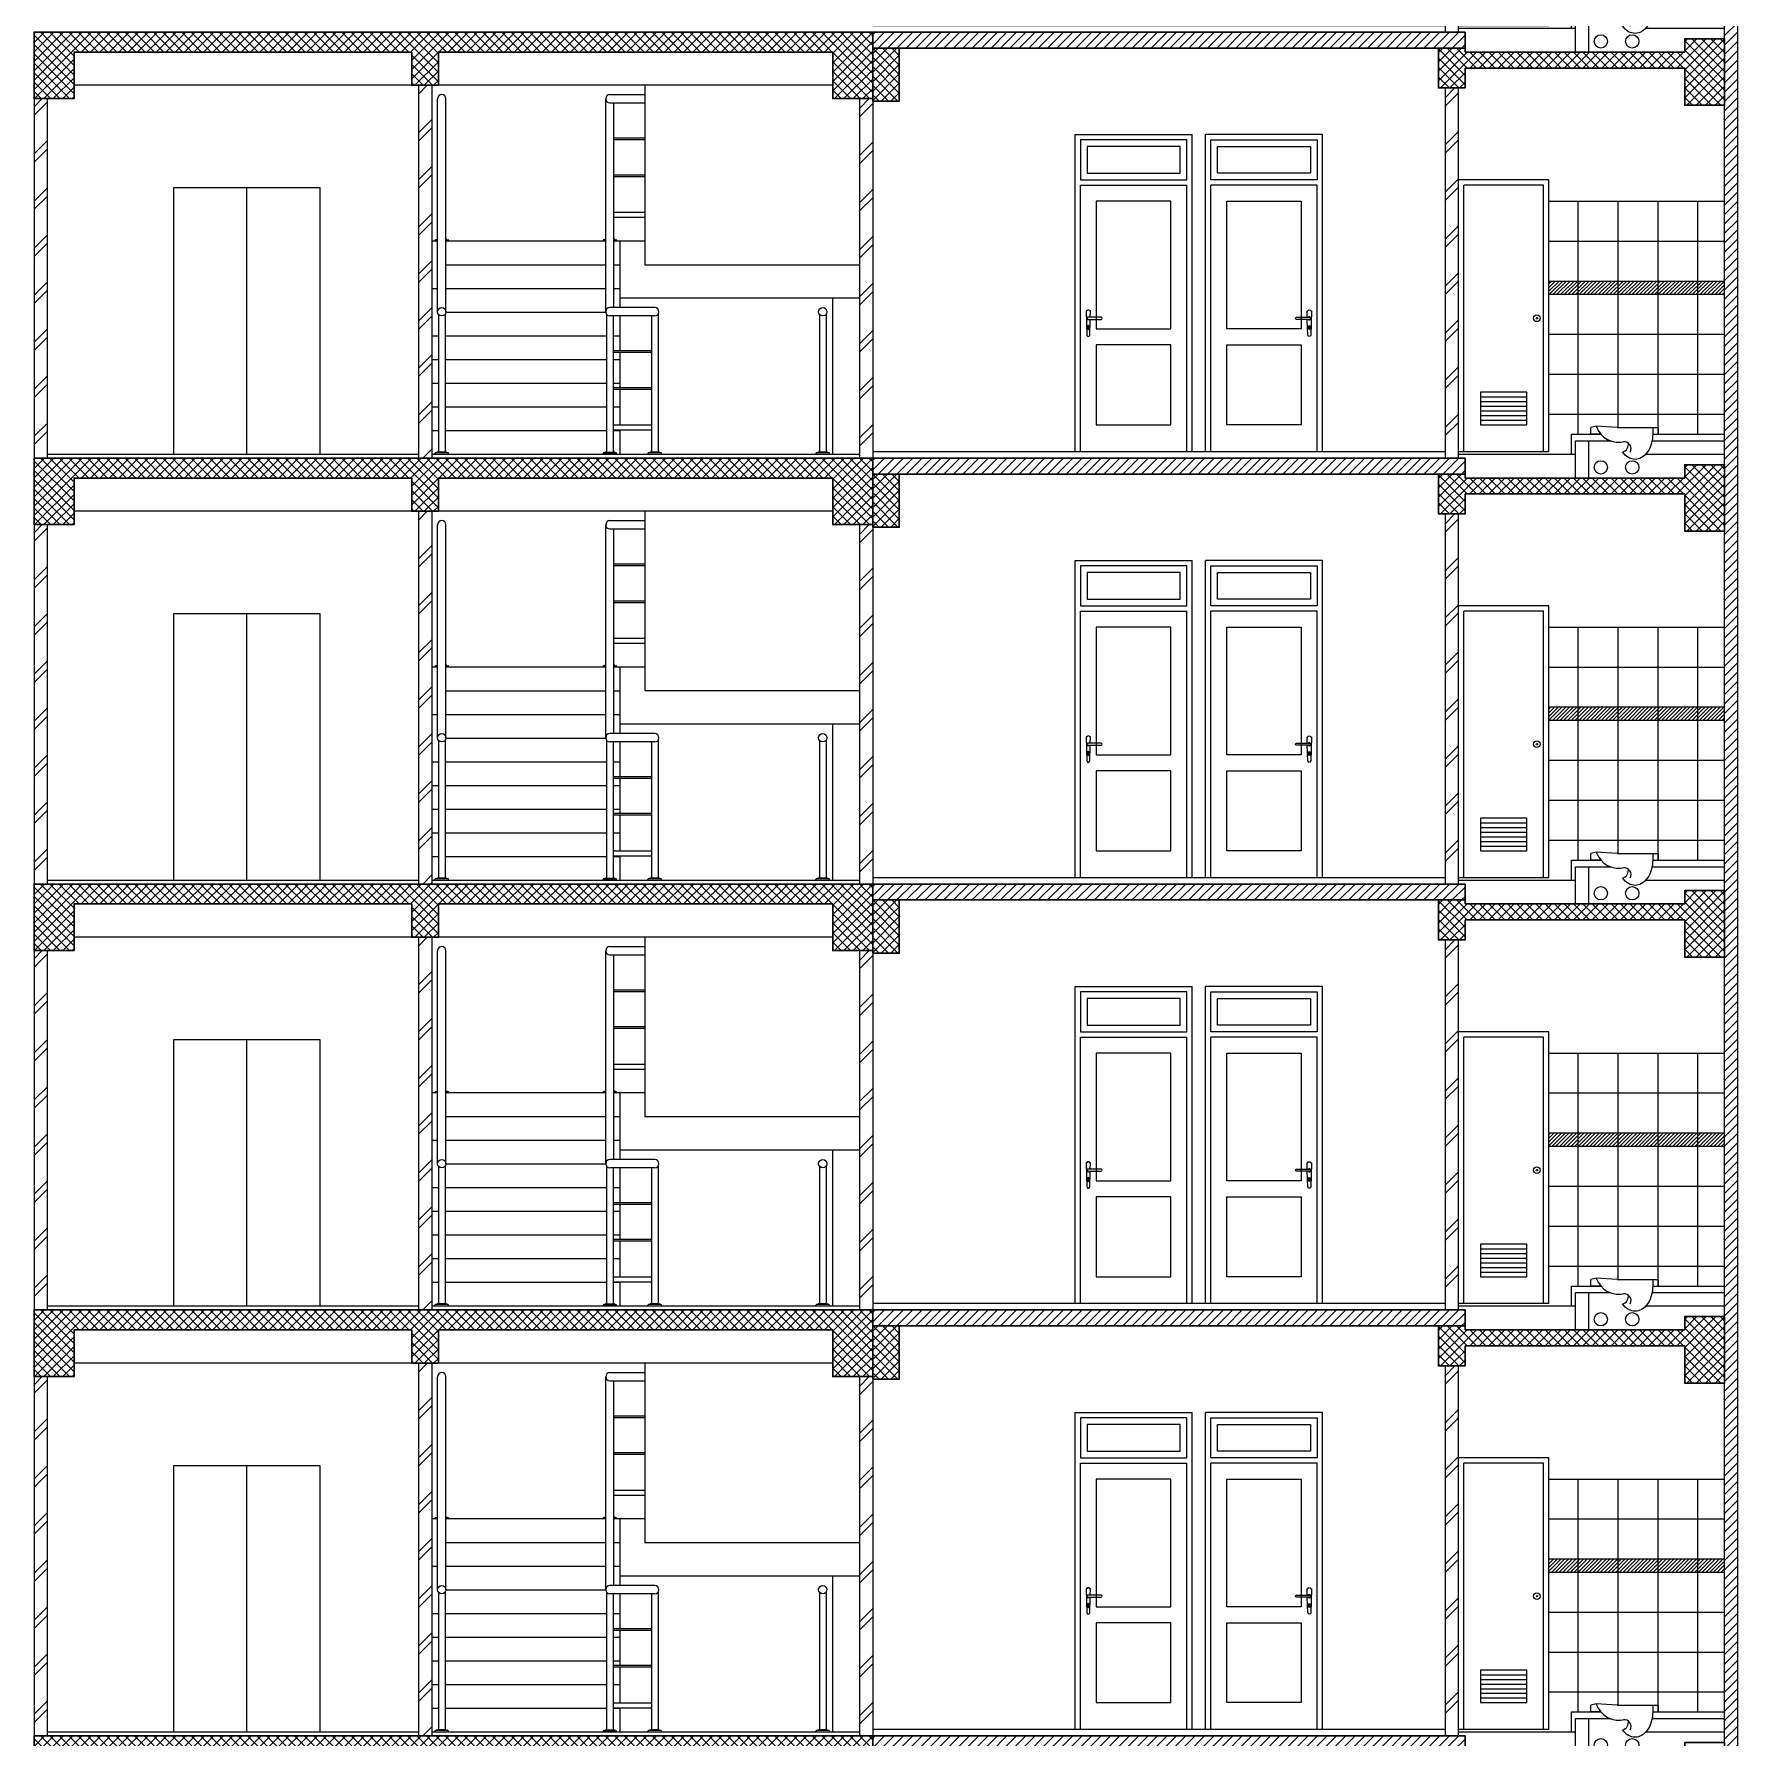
# Model space of a CAD drawing. Header units: millimetres. Extents: x -16 to 103, y -17 to 67.
# Drawn here: x 61.95 to 74.75, y 23.16 to 35.96 of the extents above; entities that cross this region are included whole.
import ezdxf

# ---------------------------------------------------------------- set-up
doc = ezdxf.new("R2010")
doc.units = ezdxf.units.MM
for name, color, linetype, lineweight in [('ars', 11, 'Continuous', 0), ('BLK', 1, 'Continuous', 30), ('lan', 7, 'Continuous', 15), ('SANITAIR', 15, 'Continuous', 9), ('tem', 5, 'Continuous', 20)]:
    doc.layers.add(name, color=color, linetype=linetype, lineweight=lineweight)
doc.layers.add('Kusen', color=30, linetype='Continuous')
pattern_1 = [(45, (0, 19.2), (-0.03535534, 0.03535534), []), (135, (0, 19.2), (-0.03535534, -0.03535534), [])]
pattern_2 = [(45, (0, 22.4), (-0.03535534, 0.03535534), []), (135, (0, 22.4), (-0.03535534, -0.03535534), [])]
pattern_3 = [(45, (0, 25.6), (-0.03535534, 0.03535534), []), (135, (0, 25.6), (-0.03535534, -0.03535534), [])]
pattern_4 = [(45, (0, 28.8), (-0.03535534, 0.03535534), []), (135, (0, 28.8), (-0.03535534, -0.03535534), [])]

# ---------------------------------------------------------------- blocks, each defined once
blk = doc.blocks.new('GAGANG PINTU')
at = {"ltscale": 0.2}
for points in [[(1350.091, 1379.836), (1350.09, 1379.884), (1350.094, 1379.884, -0.666667), (1350.118, 1379.884), (1350.122, 1379.884), (1350.118, 1379.7), (1350.114, 1379.7, -1), (1350.098, 1379.7), (1350.094, 1379.7), (1350.091, 1379.82)], [(1350.01, 1379.82, -1), (1350.01, 1379.836), (1350.106, 1379.836, -1), (1350.106, 1379.82), (1350.01, 1379.82)]]:
    blk.add_lwpolyline(points, format="xyb", dxfattribs=at)
at = {"lineweight": 0, "ltscale": 0.2}
blk.add_lwpolyline([(1350.102, 1379.758, -3.732051), (1350.11, 1379.758), (1350.11, 1379.748, -1), (1350.102, 1379.748), (1350.102, 1379.758)], format="xyb", dxfattribs=at)
blk.add_lwpolyline([(1350.105, 1379.768), (1350.107, 1379.768), (1350.107, 1379.76), (1350.105, 1379.76)], close=True, dxfattribs=at)
blk.add_circle((1350.106, 1379.764), 0.0072, dxfattribs=at)
blk.add_arc((1350.106, 1379.828), 0.012, 221.8103, 138.1897, dxfattribs=at)
blk = doc.blocks.new('Sswc2')
for p, q in [((-0.465, 0.01), (-0.505, 0)), ((-0.505, -0.05), (-0.505, 0)), ((-0.306, 0), (-0.465, 0.01)), ((-0.306, 0), (0, 0)), ((-0.04, 0), (-0.04, -0.05)), ((0, 0), (0, -0.05)), ((-0.433, -0.05), (-0.505, -0.05)), ((-0.04, -0.05), (0, -0.05))]:
    blk.add_line(p, q)
blk.add_lwpolyline([(-0.04, -0.05, -0.070615), (-0.051, -0.125, -0.082272), (-0.079, -0.184, -0.106848), (-0.125, -0.227, -0.134472), (-0.173, -0.24, -0.134472), (-0.221, -0.227, -0.106848), (-0.267, -0.184, -0.006572)], format="xyb")
for centre, radius, start, end in [((-0.294, 0.069), 0.181, 199.1507, 284.8781), ((-0.277, -0.131), 0.0539, 281.0512, 16.0423), ((-0.254, -0.159), 0.0509, 329.5758, 97.5426)]:
    blk.add_arc(centre, radius, start, end)
blk = doc.blocks.new('typikal-2')
at = {"layer": 'ars', "linetype": 'ByBlock'}
h = blk.add_hatch(dxfattribs=at)
h.set_pattern_fill('_USER', color=256, scale=0.02, angle=45, pattern_type=0)
h.set_pattern_definition([(45, (-15.215, -6.97), (-0.014142136, 0.014142136), [])])
h.paths.add_polyline_path([(6.45, 1.23), (6.45, 1.33), (5.13, 1.33), (5.13, 1.23)])
at = {"layer": 'ars'}
for p, q in [((5.13, 1.93), (6.45, 1.93)), ((5.35, 0.18), (5.35, 1.93)), ((5.65, 0.23), (5.65, 1.93)), ((5.95, 0.18), (5.95, 1.93)), ((6.25, 0.18), (6.25, 1.93)), ((5.13, 1.63), (6.45, 1.63)), ((5.13, 1.33), (6.45, 1.33)), ((5.13, 1.23), (6.45, 1.23)), ((5.13, 0.93), (6.45, 0.93)), ((5.13, 0.63), (6.45, 0.63)), ((4.615, 0.46), (4.965, 0.46)), ((4.615, 0.425), (4.965, 0.425)), ((4.615, 0.39), (4.965, 0.39)), ((4.615, 0.355), (4.965, 0.355)), ((4.615, 0.32), (4.965, 0.32)), ((4.615, 0.285), (4.965, 0.285)), ((5.13, 0.33), (6.45, 0.33))]:
    blk.add_line(p, q, dxfattribs=at)
at = {"layer": 'BLK', "ltscale": 2}
blk.add_line((0.05, 3.08), (0.05, 3.2), dxfattribs=at)
at = {"layer": 'BLK', "linetype": 'Continuous', "ltscale": 2}
for p, q in [((4.5, 3.2), (0.05, 3.2)), ((4.5, 3.08), (0.05, 3.08)), ((4.5, 3.2), (4.5, 3.08))]:
    blk.add_line(p, q, dxfattribs=at)
at = {"layer": 'BLK'}
blk.add_lwpolyline([(0.05, 2.68), (0.25, 2.68), (0.25, 3.08), (0.05, 3.08)], close=True, dxfattribs=at)
for points in [[(4.5, 3.05), (4.5, 3.08), (4.3, 3.08), (4.3, 2.78), (4.5, 2.78), (4.5, 2.93)], [(4.5, 2.93), (6.15, 2.93), (6.15, 2.65), (6.45, 2.65), (6.45, 3.15), (6.15, 3.15), (6.15, 3.05), (4.5, 3.05)]]:
    blk.add_lwpolyline(points, dxfattribs=at)
at = {"layer": 'Kusen'}
for p, q in [((1.57, 0.05), (1.57, 2.43)), ((1.57, 2.43), (2.45, 2.43)), ((2.45, 0.05), (2.45, 2.43)), ((3.43, 2.43), (2.55, 2.43)), ((2.55, 0.05), (2.55, 2.43)), ((3.43, 0.05), (3.43, 2.43)), ((1.61, 0.05), (1.61, 2.05)), ((1.61, 2.05), (2.41, 2.05)), ((2.41, 0.05), (2.41, 2.05)), ((2.59, 0.05), (2.59, 2.05)), ((3.39, 2.05), (2.59, 2.05)), ((3.39, 0.05), (3.39, 2.05)), ((5.13, 2.09), (4.45, 2.09)), ((5.09, 2.05), (4.49, 2.05)), ((4.49, 0.05), (4.49, 2.05)), ((5.09, 0.05), (5.09, 2.05)), ((5.13, 0.05), (5.13, 2.09))]:
    blk.add_line(p, q, dxfattribs=at)
for points in [[(2.41, 2.39), (1.61, 2.39), (1.61, 2.09), (2.41, 2.09)], [(2.36, 2.34), (1.66, 2.34), (1.66, 2.14), (2.36, 2.14)], [(2.59, 2.39), (3.39, 2.39), (3.39, 2.09), (2.59, 2.09)], [(2.64, 2.34), (3.34, 2.34), (3.34, 2.14), (2.64, 2.14)], [(1.73, 1.93), (1.73, 0.97), (2.29, 0.97), (2.29, 1.93)], [(3.27, 1.93), (3.27, 0.97), (2.71, 0.97), (2.71, 1.93)], [(1.73, 0.85), (1.73, 0.25), (2.29, 0.25), (2.29, 0.85)], [(3.27, 0.85), (3.27, 0.25), (2.71, 0.25), (2.71, 0.85)], [(4.615, 0.25), (4.965, 0.25), (4.965, 0.495), (4.615, 0.495)]]:
    blk.add_lwpolyline(points, close=True, dxfattribs=at)
for radius in [0.025, 0.005]:
    blk.add_circle((5.04, 1.05), radius, dxfattribs=at)
at = {"layer": 'lan'}
for p, q in [((5.3, 0.03), (5.3, 0.18)), ((5.3, 0.18), (5.52, 0.18)), ((5.43, 0.13), (5.592, 0.13)), ((5.905, 0.13), (6.45, 0.13)), ((5.91, 0.18), (6.45, 0.18)), ((0.05, 0.05), (4.35, 0.05)), ((4.45, 0.05), (5.13, 0.05)), ((4.45, 0.03), (5.33, 0.03)), ((5.858, 0.03), (6.45, 0.03))]:
    blk.add_line(p, q, dxfattribs=at)
for centre in [(5.52, -0.07), (5.756, -0.07)]:
    blk.add_circle(centre, 0.05, dxfattribs=at)
at = {"layer": 'tem'}
for p, q in [((4.35, 2.78), (4.35, 0)), ((4.45, 0), (4.45, 2.78)), ((5.33, -0.15), (5.33, 0.13)), ((5.33, 0.13), (5.43, 0.13)), ((5.43, -0.15), (5.43, 0.13))]:
    blk.add_line(p, q, dxfattribs=at)
at = {"layer": 'ars', "extrusion": (0, 0, -1), "zscale": -1, "rotation": 359.9999927123874}
blk.add_blockref('GAGANG PINTU', (-1351.776, -1378.778), dxfattribs=at)
at = {"layer": 'ars', "extrusion": (0, 0, -1), "xscale": -1, "zscale": -1, "rotation": 7.287612593387394e-06}
blk.add_blockref('GAGANG PINTU', (1346.776, -1378.778), dxfattribs=at)
at = {"layer": 'SANITAIR'}
blk.add_blockref('Sswc2', (5.95, 0.23), dxfattribs=at)

msp = doc.modelspace()

# ---------------------------------------------------------------- hatches: boundary and pattern name
at = {"layer": 'ars'}
h = msp.add_hatch(dxfattribs=at)
h.set_pattern_fill('_USER', color=256, scale=0.05, angle=45, pattern_type=0)
h.set_pattern_definition([(45, (-75, 3.89), (-0.035355339, 0.035355339), [])])
h.paths.add_polyline_path([(74.75, 3.825), (74.65, 3.825), (74.65, 53.305), (74.75, 53.305)])
h = msp.add_hatch(dxfattribs=at)
h.set_pattern_fill('_USER', color=256, scale=0.05, angle=45, double=1, pattern_type=0)
h.set_pattern_definition([(45, (0, 32), (-0.03535534, 0.03535534), []), (135, (0, 32), (-0.03535534, -0.03535534), [])])
h.paths.add_polyline_path([(68.25, 35.975), (68.25, 35.475), (67.95, 35.475), (67.95, 35.825), (64.9878, 35.825), (64.9878, 35.575), (64.7878, 35.575), (64.7878, 35.825), (62.25, 35.825), (62.25, 35.475), (61.95, 35.475), (61.95, 35.975)])
h = msp.add_hatch(dxfattribs=at)
h.set_pattern_fill('_USER', color=256, scale=0.05, angle=45, pattern_type=0)
h.set_pattern_definition([(45, (0, 28.8), (-0.03535534, 0.03535534), [])])
h.paths.add_polyline_path([(72.7, 35.975), (68.25, 35.975), (68.25, 35.855), (72.7, 35.855)])
h = msp.add_hatch(dxfattribs=at)
h.set_pattern_fill('_USER', color=256, scale=0.05, angle=45, double=1, pattern_type=0)
h.set_pattern_definition(pattern_4)
h.paths.add_polyline_path([(68.45, 35.855), (68.25, 35.855), (68.25, 35.475), (68.25, 35.455), (68.45, 35.455)])
h = msp.add_hatch(dxfattribs=at)
h.set_pattern_fill('_USER', color=256, scale=0.05, angle=45, double=1, pattern_type=0)
h.set_pattern_definition(pattern_4)
h.paths.add_polyline_path([(74.65, 35.925), (74.35, 35.925), (74.35, 35.825), (72.7, 35.825), (72.7, 35.855), (72.5, 35.855), (72.5, 35.555), (72.7, 35.555), (72.7, 35.705), (74.35, 35.705), (74.35, 35.425), (74.65, 35.425)])
h = msp.add_hatch(dxfattribs=at)
h.set_pattern_fill('TEMBOK', color=256, scale=0.25)
h.set_pattern_definition([(45, (12.4, 31.825), (-0.1767767, 0.1767767), []), (45, (12.4625, 31.825), (-0.1767767, 0.1767767), [])])
h.paths.add_polyline_path([(61.95, 35.475), (62.05, 35.475), (62.05, 32.775), (61.95, 32.775)])
h = msp.add_hatch(dxfattribs=at)
h.set_pattern_fill('TEMBOK', color=256, scale=0.25)
h.set_pattern_definition([(45, (9.51217, 32.925), (-0.1767767, 0.1767767), []), (45, (9.57467, 32.925), (-0.1767767, 0.1767767), [])])
h.paths.add_polyline_path([(64.8378, 35.575), (64.9378, 35.575), (64.9378, 32.775), (64.8378, 32.775)])
h = msp.add_hatch(dxfattribs=at)
h.set_pattern_fill('TEMBOK', color=256, scale=0.25)
h.set_pattern_definition([(45, (12.8, 32.73), (-0.1767767, 0.1767767), []), (45, (12.8625, 32.73), (-0.1767767, 0.1767767), [])])
h.paths.add_polyline_path([(68.25, 32.775), (68.15, 32.775), (68.15, 35.475), (68.25, 35.475)])
h = msp.add_hatch(dxfattribs=at)
h.set_pattern_fill('TEMBOK', color=256, scale=0.25)
h.set_pattern_definition([(45, (17.2, 32.81), (-0.1767767, 0.1767767), []), (45, (17.2625, 32.81), (-0.1767767, 0.1767767), [])])
h.paths.add_polyline_path([(72.65, 32.775), (72.55, 32.775), (72.55, 35.555), (72.65, 35.555)])
h = msp.add_hatch(dxfattribs=at)
h.set_pattern_fill('_USER', color=256, scale=0.05, angle=45, double=1, pattern_type=0)
h.set_pattern_definition(pattern_4)
h.paths.add_polyline_path([(68.25, 32.775), (68.25, 32.275), (67.95, 32.275), (67.95, 32.625), (64.9878, 32.625), (64.9878, 32.375), (64.7878, 32.375), (64.7878, 32.625), (62.25, 32.625), (62.25, 32.275), (61.95, 32.275), (61.95, 32.775)])
h = msp.add_hatch(dxfattribs=at)
h.set_pattern_fill('_USER', color=256, scale=0.05, angle=45, pattern_type=0)
h.set_pattern_definition([(45, (0, 25.6), (-0.03535534, 0.03535534), [])])
h.paths.add_polyline_path([(72.7, 32.775), (68.25, 32.775), (68.25, 32.655), (72.7, 32.655)])
h = msp.add_hatch(dxfattribs=at)
h.set_pattern_fill('_USER', color=256, scale=0.05, angle=45, double=1, pattern_type=0)
h.set_pattern_definition(pattern_3)
h.paths.add_polyline_path([(68.45, 32.655), (68.25, 32.655), (68.25, 32.275), (68.25, 32.255), (68.45, 32.255)])
h = msp.add_hatch(dxfattribs=at)
h.set_pattern_fill('_USER', color=256, scale=0.05, angle=45, double=1, pattern_type=0)
h.set_pattern_definition(pattern_3)
h.paths.add_polyline_path([(74.65, 32.725), (74.35, 32.725), (74.35, 32.625), (72.7, 32.625), (72.7, 32.655), (72.5, 32.655), (72.5, 32.355), (72.7, 32.355), (72.7, 32.505), (74.35, 32.505), (74.35, 32.225), (74.65, 32.225)])
h = msp.add_hatch(dxfattribs=at)
h.set_pattern_fill('TEMBOK', color=256, scale=0.25)
h.set_pattern_definition([(45, (12.4, 28.625), (-0.1767767, 0.1767767), []), (45, (12.4625, 28.625), (-0.1767767, 0.1767767), [])])
h.paths.add_polyline_path([(61.95, 32.275), (62.05, 32.275), (62.05, 29.575), (61.95, 29.575)])
h = msp.add_hatch(dxfattribs=at)
h.set_pattern_fill('TEMBOK', color=256, scale=0.25)
h.set_pattern_definition([(45, (9.51217, 29.725), (-0.1767767, 0.1767767), []), (45, (9.57467, 29.725), (-0.1767767, 0.1767767), [])])
h.paths.add_polyline_path([(64.8378, 32.375), (64.9378, 32.375), (64.9378, 29.575), (64.8378, 29.575)])
h = msp.add_hatch(dxfattribs=at)
h.set_pattern_fill('TEMBOK', color=256, scale=0.25)
h.set_pattern_definition([(45, (12.8, 29.53), (-0.1767767, 0.1767767), []), (45, (12.8625, 29.53), (-0.1767767, 0.1767767), [])])
h.paths.add_polyline_path([(68.25, 29.575), (68.15, 29.575), (68.15, 32.275), (68.25, 32.275)])
h = msp.add_hatch(dxfattribs=at)
h.set_pattern_fill('TEMBOK', color=256, scale=0.25)
h.set_pattern_definition([(45, (17.2, 29.61), (-0.1767767, 0.1767767), []), (45, (17.2625, 29.61), (-0.1767767, 0.1767767), [])])
h.paths.add_polyline_path([(72.65, 29.575), (72.55, 29.575), (72.55, 32.355), (72.65, 32.355)])
h = msp.add_hatch(dxfattribs=at)
h.set_pattern_fill('_USER', color=256, scale=0.05, angle=45, double=1, pattern_type=0)
h.set_pattern_definition(pattern_3)
h.paths.add_polyline_path([(68.25, 29.575), (68.25, 29.075), (67.95, 29.075), (67.95, 29.425), (64.9878, 29.425), (64.9878, 29.175), (64.7878, 29.175), (64.7878, 29.425), (62.25, 29.425), (62.25, 29.075), (61.95, 29.075), (61.95, 29.575)])
h = msp.add_hatch(dxfattribs=at)
h.set_pattern_fill('_USER', color=256, scale=0.05, angle=45, pattern_type=0)
h.set_pattern_definition([(45, (0, 22.4), (-0.03535534, 0.03535534), [])])
h.paths.add_polyline_path([(72.7, 29.575), (68.25, 29.575), (68.25, 29.455), (72.7, 29.455)])
h = msp.add_hatch(dxfattribs=at)
h.set_pattern_fill('_USER', color=256, scale=0.05, angle=45, double=1, pattern_type=0)
h.set_pattern_definition(pattern_2)
h.paths.add_polyline_path([(68.45, 29.455), (68.25, 29.455), (68.25, 29.075), (68.25, 29.055), (68.45, 29.055)])
h = msp.add_hatch(dxfattribs=at)
h.set_pattern_fill('_USER', color=256, scale=0.05, angle=45, double=1, pattern_type=0)
h.set_pattern_definition(pattern_2)
h.paths.add_polyline_path([(74.65, 29.525), (74.35, 29.525), (74.35, 29.425), (72.7, 29.425), (72.7, 29.455), (72.5, 29.455), (72.5, 29.155), (72.7, 29.155), (72.7, 29.305), (74.35, 29.305), (74.35, 29.025), (74.65, 29.025)])
h = msp.add_hatch(dxfattribs=at)
h.set_pattern_fill('TEMBOK', color=256, scale=0.25)
h.set_pattern_definition([(45, (12.4, 25.425), (-0.1767767, 0.1767767), []), (45, (12.4625, 25.425), (-0.1767767, 0.1767767), [])])
h.paths.add_polyline_path([(61.95, 29.075), (62.05, 29.075), (62.05, 26.375), (61.95, 26.375)])
h = msp.add_hatch(dxfattribs=at)
h.set_pattern_fill('TEMBOK', color=256, scale=0.25)
h.set_pattern_definition([(45, (9.51217, 26.525), (-0.1767767, 0.1767767), []), (45, (9.57467, 26.525), (-0.1767767, 0.1767767), [])])
h.paths.add_polyline_path([(64.8378, 29.175), (64.9378, 29.175), (64.9378, 26.375), (64.8378, 26.375)])
h = msp.add_hatch(dxfattribs=at)
h.set_pattern_fill('TEMBOK', color=256, scale=0.25)
h.set_pattern_definition([(45, (12.8, 26.33), (-0.1767767, 0.1767767), []), (45, (12.8625, 26.33), (-0.1767767, 0.1767767), [])])
h.paths.add_polyline_path([(68.25, 26.375), (68.15, 26.375), (68.15, 29.075), (68.25, 29.075)])
h = msp.add_hatch(dxfattribs=at)
h.set_pattern_fill('TEMBOK', color=256, scale=0.25)
h.set_pattern_definition([(45, (17.2, 26.41), (-0.1767767, 0.1767767), []), (45, (17.2625, 26.41), (-0.1767767, 0.1767767), [])])
h.paths.add_polyline_path([(72.65, 26.375), (72.55, 26.375), (72.55, 29.155), (72.65, 29.155)])
h = msp.add_hatch(dxfattribs=at)
h.set_pattern_fill('_USER', color=256, scale=0.05, angle=45, double=1, pattern_type=0)
h.set_pattern_definition(pattern_2)
h.paths.add_polyline_path([(68.25, 26.375), (68.25, 25.875), (67.95, 25.875), (67.95, 26.225), (64.9878, 26.225), (64.9878, 25.975), (64.7878, 25.975), (64.7878, 26.225), (62.25, 26.225), (62.25, 25.875), (61.95, 25.875), (61.95, 26.375)])
h = msp.add_hatch(dxfattribs=at)
h.set_pattern_fill('_USER', color=256, scale=0.05, angle=45, pattern_type=0)
h.set_pattern_definition([(45, (0, 19.2), (-0.03535534, 0.03535534), [])])
h.paths.add_polyline_path([(72.7, 26.375), (68.25, 26.375), (68.25, 26.255), (72.7, 26.255)])
h = msp.add_hatch(dxfattribs=at)
h.set_pattern_fill('_USER', color=256, scale=0.05, angle=45, double=1, pattern_type=0)
h.set_pattern_definition(pattern_1)
h.paths.add_polyline_path([(68.45, 26.255), (68.25, 26.255), (68.25, 25.875), (68.25, 25.855), (68.45, 25.855)])
h = msp.add_hatch(dxfattribs=at)
h.set_pattern_fill('_USER', color=256, scale=0.05, angle=45, double=1, pattern_type=0)
h.set_pattern_definition(pattern_1)
h.paths.add_polyline_path([(74.65, 26.325), (74.35, 26.325), (74.35, 26.225), (72.7, 26.225), (72.7, 26.255), (72.5, 26.255), (72.5, 25.955), (72.7, 25.955), (72.7, 26.105), (74.35, 26.105), (74.35, 25.825), (74.65, 25.825)])
h = msp.add_hatch(dxfattribs=at)
h.set_pattern_fill('TEMBOK', color=256, scale=0.25)
h.set_pattern_definition([(45, (12.4, 22.225), (-0.1767767, 0.1767767), []), (45, (12.4625, 22.225), (-0.1767767, 0.1767767), [])])
h.paths.add_polyline_path([(61.95, 25.875), (62.05, 25.875), (62.05, 23.175), (61.95, 23.175)])
h = msp.add_hatch(dxfattribs=at)
h.set_pattern_fill('TEMBOK', color=256, scale=0.25)
h.set_pattern_definition([(45, (9.51217, 23.325), (-0.1767767, 0.1767767), []), (45, (9.57467, 23.325), (-0.1767767, 0.1767767), [])])
h.paths.add_polyline_path([(64.8378, 25.975), (64.9378, 25.975), (64.9378, 23.175), (64.8378, 23.175)])
h = msp.add_hatch(dxfattribs=at)
h.set_pattern_fill('TEMBOK', color=256, scale=0.25)
h.set_pattern_definition([(45, (12.8, 23.13), (-0.1767767, 0.1767767), []), (45, (12.8625, 23.13), (-0.1767767, 0.1767767), [])])
h.paths.add_polyline_path([(68.25, 23.175), (68.15, 23.175), (68.15, 25.875), (68.25, 25.875)])
h = msp.add_hatch(dxfattribs=at)
h.set_pattern_fill('TEMBOK', color=256, scale=0.25)
h.set_pattern_definition([(45, (17.2, 23.21), (-0.1767767, 0.1767767), []), (45, (17.2625, 23.21), (-0.1767767, 0.1767767), [])])
h.paths.add_polyline_path([(72.65, 23.175), (72.55, 23.175), (72.55, 25.955), (72.65, 25.955)])
h = msp.add_hatch(dxfattribs=at)
h.set_pattern_fill('_USER', color=256, scale=0.05, angle=45, double=1, pattern_type=0)
h.set_pattern_definition(pattern_1)
h.paths.add_polyline_path([(68.25, 23.175), (68.25, 22.675), (67.95, 22.675), (67.95, 23.025), (64.9878, 23.025), (64.9878, 22.775), (64.7878, 22.775), (64.7878, 23.025), (62.25, 23.025), (62.25, 22.675), (61.95, 22.675), (61.95, 23.175)])
h = msp.add_hatch(dxfattribs=at)
h.set_pattern_fill('_USER', color=256, scale=0.05, angle=45, pattern_type=0)
h.set_pattern_definition([(45, (0, 16), (-0.03535534, 0.03535534), [])])
h.paths.add_polyline_path([(72.7, 23.175), (68.25, 23.175), (68.25, 23.055), (72.7, 23.055)])

# ---------------------------------------------------------------- linework, layer by layer
for p, q in [((64.9816, 33.8738), (64.9816, 35.4737)), ((65.0441, 33.8738), (65.0441, 35.4737)), ((66.2441, 33.8738), (66.2441, 35.4737)), ((66.2753, 35.505), (66.5375, 35.505)), ((66.2753, 35.4425), (66.5375, 35.4425)), ((66.3066, 33.905), (66.3066, 35.4425)), ((66.3066, 35.1803), (66.5375, 35.1803)), ((66.3066, 35.1678), (66.5375, 35.1678)), ((66.3066, 34.9035), (66.5375, 34.9035)), ((66.3066, 34.891), (66.5375, 34.891)), ((66.3066, 34.6209), (66.5375, 34.6209)), ((66.3066, 34.5834), (66.5375, 34.5834)), ((64.9616, 34.405), (64.9616, 34.41)), ((64.9666, 34.415), (64.9816, 34.415)), ((64.9797, 34.42), (64.9816, 34.42)), ((65.0441, 34.42), (65.046, 34.42)), ((65.0441, 34.415), (65.0591, 34.415)), ((65.0641, 34.405), (65.0641, 34.41)), ((66.2241, 34.405), (66.2241, 34.41)), ((66.2291, 34.415), (66.2441, 34.415)), ((66.2422, 34.42), (66.2441, 34.42)), ((66.3066, 34.42), (66.3085, 34.42)), ((66.3066, 34.415), (66.3216, 34.415)), ((66.3266, 34.405), (66.3266, 34.41)), ((64.9878, 33.855), (64.9878, 32.82)), ((65.0378, 33.855), (65.0378, 32.82)), ((66.2503, 33.855), (66.2503, 32.82)), ((66.6128, 33.905), (66.2753, 33.905)), ((66.6128, 33.8425), (66.2753, 33.8425)), ((66.3003, 33.8425), (66.3003, 32.82)), ((66.5878, 33.8425), (66.5878, 32.82)), ((66.6378, 33.855), (66.6378, 32.82)), ((67.85, 33.855), (67.85, 32.82)), ((67.9, 33.855), (67.9, 32.82)), ((66.5878, 33.5803), (66.3003, 33.5803)), ((66.5878, 33.5678), (66.3003, 33.5678)), ((66.5878, 33.3035), (66.3003, 33.3035)), ((66.5878, 33.291), (66.3003, 33.291)), ((66.5878, 33.0209), (66.3003, 33.0209)), ((66.5878, 32.9834), (66.3003, 32.9834)), ((64.9616, 32.805), (64.9616, 32.81)), ((65.0591, 32.815), (64.9666, 32.815)), ((65.046, 32.82), (64.9797, 32.82)), ((65.0641, 32.805), (65.0641, 32.81)), ((66.2241, 32.805), (66.2241, 32.81)), ((66.2291, 32.815), (66.3216, 32.815)), ((66.2422, 32.82), (66.3085, 32.82)), ((66.3266, 32.805), (66.3266, 32.81)), ((66.5616, 32.805), (66.5616, 32.81)), ((66.6591, 32.815), (66.5666, 32.815)), ((66.646, 32.82), (66.5797, 32.82)), ((66.6641, 32.805), (66.6641, 32.81)), ((67.8237, 32.805), (67.8237, 32.81)), ((67.9212, 32.815), (67.8287, 32.815)), ((67.9081, 32.82), (67.8419, 32.82)), ((67.9262, 32.805), (67.9262, 32.81)), ((64.9816, 30.6737), (64.9816, 32.2737)), ((65.0441, 30.6737), (65.0441, 32.2737)), ((66.2441, 30.6737), (66.2441, 32.2737)), ((66.2753, 32.305), (66.5375, 32.305)), ((66.2753, 32.2425), (66.5375, 32.2425)), ((66.3066, 30.705), (66.3066, 32.2425)), ((66.3066, 31.9803), (66.5375, 31.9803)), ((66.3066, 31.9678), (66.5375, 31.9678)), ((66.3066, 31.7035), (66.5375, 31.7035)), ((66.3066, 31.691), (66.5375, 31.691)), ((66.3066, 31.4209), (66.5375, 31.4209)), ((66.3066, 31.3834), (66.5375, 31.3834)), ((64.9616, 31.205), (64.9616, 31.21)), ((64.9666, 31.215), (64.9816, 31.215)), ((64.9797, 31.22), (64.9816, 31.22)), ((65.0441, 31.22), (65.046, 31.22)), ((65.0441, 31.215), (65.0591, 31.215)), ((65.0641, 31.205), (65.0641, 31.21)), ((66.2241, 31.205), (66.2241, 31.21)), ((66.2291, 31.215), (66.2441, 31.215)), ((66.2422, 31.22), (66.2441, 31.22)), ((66.3066, 31.22), (66.3085, 31.22)), ((66.3066, 31.215), (66.3216, 31.215)), ((66.3266, 31.205), (66.3266, 31.21)), ((64.9878, 30.655), (64.9878, 29.62)), ((65.0378, 30.655), (65.0378, 29.62)), ((66.2503, 30.655), (66.2503, 29.62)), ((66.6128, 30.705), (66.2753, 30.705)), ((66.6128, 30.6425), (66.2753, 30.6425)), ((66.3003, 30.6425), (66.3003, 29.62)), ((66.5878, 30.6425), (66.5878, 29.62)), ((66.6378, 30.655), (66.6378, 29.62)), ((67.85, 30.655), (67.85, 29.62)), ((67.9, 30.655), (67.9, 29.62)), ((66.5878, 30.3803), (66.3003, 30.3803)), ((66.5878, 30.3678), (66.3003, 30.3678)), ((66.5878, 30.1035), (66.3003, 30.1035)), ((66.5878, 30.091), (66.3003, 30.091)), ((66.5878, 29.8209), (66.3003, 29.8209)), ((66.5878, 29.7834), (66.3003, 29.7834)), ((64.9616, 29.605), (64.9616, 29.61)), ((65.0591, 29.615), (64.9666, 29.615)), ((65.046, 29.62), (64.9797, 29.62)), ((65.0641, 29.605), (65.0641, 29.61)), ((66.2241, 29.605), (66.2241, 29.61)), ((66.2291, 29.615), (66.3216, 29.615)), ((66.2422, 29.62), (66.3085, 29.62)), ((66.3266, 29.605), (66.3266, 29.61)), ((66.5616, 29.605), (66.5616, 29.61)), ((66.6591, 29.615), (66.5666, 29.615)), ((66.646, 29.62), (66.5797, 29.62)), ((66.6641, 29.605), (66.6641, 29.61)), ((67.8237, 29.605), (67.8237, 29.61)), ((67.9212, 29.615), (67.8287, 29.615)), ((67.9081, 29.62), (67.8419, 29.62)), ((67.9262, 29.605), (67.9262, 29.61)), ((64.9816, 27.4737), (64.9816, 29.0737)), ((65.0441, 27.4737), (65.0441, 29.0737)), ((66.2441, 27.4737), (66.2441, 29.0737)), ((66.2753, 29.105), (66.5375, 29.105)), ((66.2753, 29.0425), (66.5375, 29.0425)), ((66.3066, 27.505), (66.3066, 29.0425)), ((66.3066, 28.7803), (66.5375, 28.7803)), ((66.3066, 28.7678), (66.5375, 28.7678)), ((66.3066, 28.5035), (66.5375, 28.5035)), ((66.3066, 28.491), (66.5375, 28.491)), ((66.3066, 28.2209), (66.5375, 28.2209)), ((66.3066, 28.1834), (66.5375, 28.1834)), ((64.9616, 28.005), (64.9616, 28.01)), ((64.9666, 28.015), (64.9816, 28.015)), ((64.9797, 28.02), (64.9816, 28.02)), ((65.0441, 28.02), (65.046, 28.02)), ((65.0441, 28.015), (65.0591, 28.015)), ((65.0641, 28.005), (65.0641, 28.01)), ((66.2241, 28.005), (66.2241, 28.01)), ((66.2291, 28.015), (66.2441, 28.015)), ((66.2422, 28.02), (66.2441, 28.02)), ((66.3066, 28.02), (66.3085, 28.02)), ((66.3066, 28.015), (66.3216, 28.015)), ((66.3266, 28.005), (66.3266, 28.01)), ((64.9878, 27.455), (64.9878, 26.42)), ((65.0378, 27.455), (65.0378, 26.42)), ((66.2503, 27.455), (66.2503, 26.42)), ((66.6128, 27.505), (66.2753, 27.505)), ((66.6128, 27.4425), (66.2753, 27.4425)), ((66.3003, 27.4425), (66.3003, 26.42)), ((66.5878, 27.4425), (66.5878, 26.42)), ((66.6378, 27.455), (66.6378, 26.42)), ((67.85, 27.455), (67.85, 26.42)), ((67.9, 27.455), (67.9, 26.42)), ((66.5878, 27.1803), (66.3003, 27.1803)), ((66.5878, 27.1678), (66.3003, 27.1678)), ((66.5878, 26.9035), (66.3003, 26.9035)), ((66.5878, 26.891), (66.3003, 26.891)), ((66.5878, 26.6209), (66.3003, 26.6209)), ((66.5878, 26.5834), (66.3003, 26.5834)), ((64.9616, 26.405), (64.9616, 26.41)), ((65.0591, 26.415), (64.9666, 26.415)), ((65.046, 26.42), (64.9797, 26.42)), ((65.0641, 26.405), (65.0641, 26.41)), ((66.2241, 26.405), (66.2241, 26.41)), ((66.2291, 26.415), (66.3216, 26.415)), ((66.2422, 26.42), (66.3085, 26.42)), ((66.3266, 26.405), (66.3266, 26.41)), ((66.5616, 26.405), (66.5616, 26.41)), ((66.6591, 26.415), (66.5666, 26.415)), ((66.646, 26.42), (66.5797, 26.42)), ((66.6641, 26.405), (66.6641, 26.41)), ((67.8237, 26.405), (67.8237, 26.41)), ((67.9212, 26.415), (67.8287, 26.415)), ((67.9081, 26.42), (67.8419, 26.42)), ((67.9262, 26.405), (67.9262, 26.41)), ((64.9816, 24.2737), (64.9816, 25.8737)), ((65.0441, 24.2737), (65.0441, 25.8737)), ((66.2441, 24.2737), (66.2441, 25.8737)), ((66.2753, 25.905), (66.5375, 25.905)), ((66.2753, 25.8425), (66.5375, 25.8425)), ((66.3066, 24.305), (66.3066, 25.8425)), ((66.3066, 25.5803), (66.5375, 25.5803)), ((66.3066, 25.5678), (66.5375, 25.5678)), ((66.3066, 25.3035), (66.5375, 25.3035)), ((66.3066, 25.291), (66.5375, 25.291)), ((66.3066, 25.0209), (66.5375, 25.0209)), ((66.3066, 24.9834), (66.5375, 24.9834)), ((64.9616, 24.805), (64.9616, 24.81)), ((64.9666, 24.815), (64.9816, 24.815)), ((64.9797, 24.82), (64.9816, 24.82)), ((65.0441, 24.82), (65.046, 24.82)), ((65.0441, 24.815), (65.0591, 24.815)), ((65.0641, 24.805), (65.0641, 24.81)), ((66.2241, 24.805), (66.2241, 24.81)), ((66.2291, 24.815), (66.2441, 24.815)), ((66.2422, 24.82), (66.2441, 24.82)), ((66.3066, 24.82), (66.3085, 24.82)), ((66.3066, 24.815), (66.3216, 24.815)), ((66.3266, 24.805), (66.3266, 24.81)), ((64.9878, 24.255), (64.9878, 23.22)), ((65.0378, 24.255), (65.0378, 23.22)), ((66.2503, 24.255), (66.2503, 23.22)), ((66.6128, 24.305), (66.2753, 24.305)), ((66.6128, 24.2425), (66.2753, 24.2425)), ((66.3003, 24.2425), (66.3003, 23.22)), ((66.5878, 24.2425), (66.5878, 23.22)), ((66.6378, 24.255), (66.6378, 23.22)), ((67.85, 24.255), (67.85, 23.22)), ((67.9, 24.255), (67.9, 23.22)), ((66.5878, 23.9803), (66.3003, 23.9803)), ((66.5878, 23.9678), (66.3003, 23.9678)), ((66.5878, 23.7035), (66.3003, 23.7035)), ((66.5878, 23.691), (66.3003, 23.691)), ((66.5878, 23.4209), (66.3003, 23.4209)), ((66.5878, 23.3834), (66.3003, 23.3834)), ((64.9616, 23.205), (64.9616, 23.21)), ((65.0591, 23.215), (64.9666, 23.215)), ((65.046, 23.22), (64.9797, 23.22)), ((65.0641, 23.205), (65.0641, 23.21)), ((66.2241, 23.205), (66.2241, 23.21)), ((66.2291, 23.215), (66.3216, 23.215)), ((66.2422, 23.22), (66.3085, 23.22)), ((66.3266, 23.205), (66.3266, 23.21)), ((66.5616, 23.205), (66.5616, 23.21)), ((66.6591, 23.215), (66.5666, 23.215)), ((66.646, 23.22), (66.5797, 23.22)), ((66.6641, 23.205), (66.6641, 23.21)), ((67.8237, 23.205), (67.8237, 23.21)), ((67.9212, 23.215), (67.8287, 23.215)), ((67.9081, 23.22), (67.8419, 23.22)), ((67.9262, 23.205), (67.9262, 23.21))]:
    msp.add_line(p, q, dxfattribs=at)
for centre in [(65.0128, 33.8738), (67.875, 33.8738), (65.0128, 30.6737), (67.875, 30.6737), (65.0128, 27.4737), (67.875, 27.4737), (65.0128, 24.2737), (67.875, 24.2737)]:
    msp.add_circle(centre, 0.0313, dxfattribs=at)
for centre, radius, start, end in [((65.0128, 35.4737), 0.0313, 0, 180), ((66.2753, 35.4737), 0.0312, 90, 270), ((64.9666, 34.41), 0.005, 90, 180), ((64.9797, 34.415), 0.005, 90, 180), ((65.046, 34.415), 0.005, 0, 90), ((65.0591, 34.41), 0.005, 0, 90), ((66.2291, 34.41), 0.005, 90, 180), ((66.2422, 34.415), 0.005, 90, 180), ((66.3085, 34.415), 0.005, 0, 90), ((66.3216, 34.41), 0.005, 0, 90), ((66.2753, 33.8738), 0.0312, 90, 270), ((66.6128, 33.8738), 0.0312, 270, 90), ((64.9666, 32.81), 0.005, 90, 180), ((64.9797, 32.815), 0.005, 90, 180), ((65.046, 32.815), 0.005, 0, 90), ((65.0591, 32.81), 0.005, 0, 90), ((66.2291, 32.81), 0.005, 90, 180), ((66.2422, 32.815), 0.005, 90, 180), ((66.3085, 32.815), 0.005, 0, 90), ((66.3216, 32.81), 0.005, 0, 90), ((66.5666, 32.81), 0.005, 90, 180), ((66.5797, 32.815), 0.005, 90, 180), ((66.646, 32.815), 0.005, 0, 90), ((66.6591, 32.81), 0.005, 0, 90), ((67.8287, 32.81), 0.005, 90, 180), ((67.8419, 32.815), 0.005, 90, 180), ((67.9081, 32.815), 0.005, 0, 90), ((67.9212, 32.81), 0.005, 0, 90), ((65.0128, 32.2737), 0.0313, 0, 180), ((66.2753, 32.2737), 0.0312, 90, 270), ((64.9666, 31.21), 0.005, 90, 180), ((64.9797, 31.215), 0.005, 90, 180), ((65.046, 31.215), 0.005, 0, 90), ((65.0591, 31.21), 0.005, 0, 90), ((66.2291, 31.21), 0.005, 90, 180), ((66.2422, 31.215), 0.005, 90, 180), ((66.3085, 31.215), 0.005, 0, 90), ((66.3216, 31.21), 0.005, 0, 90), ((66.2753, 30.6737), 0.0312, 90, 270), ((66.6128, 30.6737), 0.0312, 270, 90), ((64.9666, 29.61), 0.005, 90, 180), ((64.9797, 29.615), 0.005, 90, 180), ((65.046, 29.615), 0.005, 0, 90), ((65.0591, 29.61), 0.005, 0, 90), ((66.2291, 29.61), 0.005, 90, 180), ((66.2422, 29.615), 0.005, 90, 180), ((66.3085, 29.615), 0.005, 0, 90), ((66.3216, 29.61), 0.005, 0, 90), ((66.5666, 29.61), 0.005, 90, 180), ((66.5797, 29.615), 0.005, 90, 180), ((66.646, 29.615), 0.005, 0, 90), ((66.6591, 29.61), 0.005, 0, 90), ((67.8287, 29.61), 0.005, 90, 180), ((67.8419, 29.615), 0.005, 90, 180), ((67.9081, 29.615), 0.005, 0, 90), ((67.9212, 29.61), 0.005, 0, 90), ((65.0128, 29.0737), 0.0313, 0, 180), ((66.2753, 29.0737), 0.0312, 90, 270), ((64.9666, 28.01), 0.005, 90, 180), ((64.9797, 28.015), 0.005, 90, 180), ((65.046, 28.015), 0.005, 0, 90), ((65.0591, 28.01), 0.005, 0, 90), ((66.2291, 28.01), 0.005, 90, 180), ((66.2422, 28.015), 0.005, 90, 180), ((66.3085, 28.015), 0.005, 0, 90), ((66.3216, 28.01), 0.005, 0, 90), ((66.2753, 27.4737), 0.0312, 90, 270), ((66.6128, 27.4737), 0.0312, 270, 90), ((64.9666, 26.41), 0.005, 90, 180), ((64.9797, 26.415), 0.005, 90, 180), ((65.046, 26.415), 0.005, 0, 90), ((65.0591, 26.41), 0.005, 0, 90), ((66.2291, 26.41), 0.005, 90, 180), ((66.2422, 26.415), 0.005, 90, 180), ((66.3085, 26.415), 0.005, 0, 90), ((66.3216, 26.41), 0.005, 0, 90), ((66.5666, 26.41), 0.005, 90, 180), ((66.5797, 26.415), 0.005, 90, 180), ((66.646, 26.415), 0.005, 0, 90), ((66.6591, 26.41), 0.005, 0, 90), ((67.8287, 26.41), 0.005, 90, 180), ((67.8419, 26.415), 0.005, 90, 180), ((67.9081, 26.415), 0.005, 0, 90), ((67.9212, 26.41), 0.005, 0, 90), ((65.0128, 25.8737), 0.0313, 0, 180), ((66.2753, 25.8737), 0.0312, 90, 270), ((64.9666, 24.81), 0.005, 90, 180), ((64.9797, 24.815), 0.005, 90, 180), ((65.046, 24.815), 0.005, 0, 90), ((65.0591, 24.81), 0.005, 0, 90), ((66.2291, 24.81), 0.005, 90, 180), ((66.2422, 24.815), 0.005, 90, 180), ((66.3085, 24.815), 0.005, 0, 90), ((66.3216, 24.81), 0.005, 0, 90), ((66.2753, 24.2737), 0.0312, 90, 270), ((66.6128, 24.2737), 0.0312, 270, 90), ((64.9666, 23.21), 0.005, 90, 180), ((64.9797, 23.215), 0.005, 90, 180), ((65.046, 23.215), 0.005, 0, 90), ((65.0591, 23.21), 0.005, 0, 90), ((66.2291, 23.21), 0.005, 90, 180), ((66.2422, 23.215), 0.005, 90, 180), ((66.3085, 23.215), 0.005, 0, 90), ((66.3216, 23.21), 0.005, 0, 90), ((66.5666, 23.21), 0.005, 90, 180), ((66.5797, 23.215), 0.005, 90, 180), ((66.646, 23.215), 0.005, 0, 90), ((66.6591, 23.21), 0.005, 0, 90), ((67.8287, 23.21), 0.005, 90, 180), ((67.8419, 23.215), 0.005, 90, 180), ((67.9081, 23.215), 0.005, 0, 90), ((67.9212, 23.21), 0.005, 0, 90)]:
    msp.add_arc(centre, radius, start, end, dxfattribs=at)
at = {"layer": 'BLK'}
for points in [[(68.25, 35.975), (68.25, 35.475), (67.95, 35.475), (67.95, 35.825), (64.9878, 35.825), (64.9878, 35.575), (64.7878, 35.575), (64.7878, 35.825), (62.25, 35.825), (62.25, 35.475), (61.95, 35.475), (61.95, 35.975)], [(68.25, 32.775), (68.25, 32.275), (67.95, 32.275), (67.95, 32.625), (64.9878, 32.625), (64.9878, 32.375), (64.7878, 32.375), (64.7878, 32.625), (62.25, 32.625), (62.25, 32.275), (61.95, 32.275), (61.95, 32.775)], [(68.25, 29.575), (68.25, 29.075), (67.95, 29.075), (67.95, 29.425), (64.9878, 29.425), (64.9878, 29.175), (64.7878, 29.175), (64.7878, 29.425), (62.25, 29.425), (62.25, 29.075), (61.95, 29.075), (61.95, 29.575)], [(68.25, 26.375), (68.25, 25.875), (67.95, 25.875), (67.95, 26.225), (64.9878, 26.225), (64.9878, 25.975), (64.7878, 25.975), (64.7878, 26.225), (62.25, 26.225), (62.25, 25.875), (61.95, 25.875), (61.95, 26.375)], [(68.25, 23.175), (68.25, 22.675), (67.95, 22.675), (67.95, 23.025), (64.9878, 23.025), (64.9878, 22.775), (64.7878, 22.775), (64.7878, 23.025), (62.25, 23.025), (62.25, 22.675), (61.95, 22.675), (61.95, 23.175)]]:
    msp.add_lwpolyline(points, close=True, dxfattribs=at)
at = {"layer": 'lan'}
for p, q in [((64.7878, 35.575), (62.25, 35.575)), ((67.95, 35.575), (64.9878, 35.575)), ((66.5375, 35.575), (66.5375, 34.225)), ((63.5482, 32.805), (63.5482, 34.805)), ((64.9816, 34.405), (64.9378, 34.405)), ((66.2441, 34.405), (65.0441, 34.405)), ((66.5375, 34.405), (66.3066, 34.405)), ((66.3503, 34.405), (66.3503, 33.905)), ((65.0441, 34.2272), (66.2441, 34.2272)), ((66.3066, 34.2272), (66.3503, 34.2272)), ((68.15, 34.225), (66.5375, 34.225)), ((64.9378, 34.0494), (64.9816, 34.0494)), ((65.0441, 34.0494), (66.2441, 34.0494)), ((66.3066, 34.0494), (66.3503, 34.0494)), ((68.15, 33.975), (66.3503, 33.975)), ((65.0441, 33.8717), (66.2441, 33.8717)), ((66.3503, 33.8425), (66.3503, 33.5803)), ((64.9378, 33.6939), (64.9878, 33.6939)), ((65.0378, 33.6939), (66.2503, 33.6939)), ((66.3003, 33.6939), (66.3503, 33.6939)), ((66.3503, 33.5678), (66.3503, 33.3035)), ((64.9378, 33.5161), (64.9878, 33.5161)), ((65.0378, 33.5161), (66.2503, 33.5161)), ((66.3003, 33.5161), (66.3503, 33.5161)), ((64.9378, 33.3383), (64.9878, 33.3383)), ((65.0378, 33.3383), (66.2503, 33.3383)), ((66.3003, 33.3383), (66.3503, 33.3383)), ((66.3503, 33.291), (66.3503, 33.0209)), ((64.9378, 33.1606), (64.9878, 33.1606)), ((65.0378, 33.1606), (66.2503, 33.1606)), ((66.3003, 33.1606), (66.3503, 33.1606)), ((64.9378, 32.9828), (64.9878, 32.9828)), ((65.0378, 32.9828), (66.2503, 32.9828)), ((66.3003, 32.9828), (66.3503, 32.9828)), ((66.3503, 32.9834), (66.3503, 32.805)), ((62.05, 32.805), (64.8378, 32.805)), ((64.9378, 32.805), (68.15, 32.805)), ((64.7878, 32.375), (62.25, 32.375)), ((67.95, 32.375), (64.9878, 32.375)), ((66.5375, 32.375), (66.5375, 31.025)), ((63.5482, 29.605), (63.5482, 31.605)), ((64.9816, 31.205), (64.9378, 31.205)), ((66.2441, 31.205), (65.0441, 31.205)), ((66.5375, 31.205), (66.3066, 31.205)), ((66.3503, 31.205), (66.3503, 30.705)), ((65.0441, 31.0272), (66.2441, 31.0272)), ((66.3066, 31.0272), (66.3503, 31.0272)), ((68.15, 31.025), (66.5375, 31.025)), ((64.9378, 30.8494), (64.9816, 30.8494)), ((65.0441, 30.8494), (66.2441, 30.8494)), ((66.3066, 30.8494), (66.3503, 30.8494)), ((68.15, 30.775), (66.3503, 30.775)), ((65.0441, 30.6717), (66.2441, 30.6717)), ((66.3503, 30.6425), (66.3503, 30.3803)), ((64.9378, 30.4939), (64.9878, 30.4939)), ((65.0378, 30.4939), (66.2503, 30.4939)), ((66.3003, 30.4939), (66.3503, 30.4939)), ((66.3503, 30.3678), (66.3503, 30.1035)), ((64.9378, 30.3161), (64.9878, 30.3161)), ((65.0378, 30.3161), (66.2503, 30.3161)), ((66.3003, 30.3161), (66.3503, 30.3161)), ((64.9378, 30.1383), (64.9878, 30.1383)), ((65.0378, 30.1383), (66.2503, 30.1383)), ((66.3003, 30.1383), (66.3503, 30.1383)), ((66.3503, 30.091), (66.3503, 29.8209)), ((64.9378, 29.9606), (64.9878, 29.9606)), ((65.0378, 29.9606), (66.2503, 29.9606)), ((66.3003, 29.9606), (66.3503, 29.9606)), ((64.9378, 29.7828), (64.9878, 29.7828)), ((65.0378, 29.7828), (66.2503, 29.7828)), ((66.3003, 29.7828), (66.3503, 29.7828)), ((66.3503, 29.7834), (66.3503, 29.605)), ((62.05, 29.605), (64.8378, 29.605)), ((64.9378, 29.605), (68.15, 29.605)), ((64.7878, 29.175), (62.25, 29.175)), ((67.95, 29.175), (64.9878, 29.175)), ((66.5375, 29.175), (66.5375, 27.825)), ((63.5482, 26.405), (63.5482, 28.405)), ((64.9816, 28.005), (64.9378, 28.005)), ((66.2441, 28.005), (65.0441, 28.005)), ((66.5375, 28.005), (66.3066, 28.005)), ((66.3503, 28.005), (66.3503, 27.505)), ((65.0441, 27.8272), (66.2441, 27.8272)), ((66.3066, 27.8272), (66.3503, 27.8272)), ((68.15, 27.825), (66.5375, 27.825)), ((64.9378, 27.6494), (64.9816, 27.6494)), ((65.0441, 27.6494), (66.2441, 27.6494)), ((66.3066, 27.6494), (66.3503, 27.6494)), ((68.15, 27.575), (66.3503, 27.575)), ((65.0441, 27.4717), (66.2441, 27.4717)), ((66.3503, 27.4425), (66.3503, 27.1803)), ((64.9378, 27.2939), (64.9878, 27.2939)), ((65.0378, 27.2939), (66.2503, 27.2939)), ((66.3003, 27.2939), (66.3503, 27.2939)), ((66.3503, 27.1678), (66.3503, 26.9035)), ((64.9378, 27.1161), (64.9878, 27.1161)), ((65.0378, 27.1161), (66.2503, 27.1161)), ((66.3003, 27.1161), (66.3503, 27.1161)), ((64.9378, 26.9383), (64.9878, 26.9383)), ((65.0378, 26.9383), (66.2503, 26.9383)), ((66.3003, 26.9383), (66.3503, 26.9383)), ((66.3503, 26.891), (66.3503, 26.6209)), ((64.9378, 26.7606), (64.9878, 26.7606)), ((65.0378, 26.7606), (66.2503, 26.7606)), ((66.3003, 26.7606), (66.3503, 26.7606)), ((64.9378, 26.5828), (64.9878, 26.5828)), ((65.0378, 26.5828), (66.2503, 26.5828)), ((66.3003, 26.5828), (66.3503, 26.5828)), ((66.3503, 26.5834), (66.3503, 26.405)), ((62.05, 26.405), (64.8378, 26.405)), ((64.9378, 26.405), (68.15, 26.405)), ((64.7878, 25.975), (62.25, 25.975)), ((67.95, 25.975), (64.9878, 25.975)), ((66.5375, 25.975), (66.5375, 24.625)), ((63.5482, 23.205), (63.5482, 25.205)), ((64.9816, 24.805), (64.9378, 24.805)), ((66.2441, 24.805), (65.0441, 24.805)), ((66.5375, 24.805), (66.3066, 24.805)), ((66.3503, 24.805), (66.3503, 24.305)), ((65.0441, 24.6272), (66.2441, 24.6272)), ((66.3066, 24.6272), (66.3503, 24.6272)), ((68.15, 24.625), (66.5375, 24.625)), ((64.9378, 24.4494), (64.9816, 24.4494)), ((65.0441, 24.4494), (66.2441, 24.4494)), ((66.3066, 24.4494), (66.3503, 24.4494)), ((68.15, 24.375), (66.3503, 24.375)), ((65.0441, 24.2717), (66.2441, 24.2717)), ((66.3503, 24.2425), (66.3503, 23.9803)), ((64.9378, 24.0939), (64.9878, 24.0939)), ((65.0378, 24.0939), (66.2503, 24.0939)), ((66.3003, 24.0939), (66.3503, 24.0939)), ((66.3503, 23.9678), (66.3503, 23.7035)), ((64.9378, 23.9161), (64.9878, 23.9161)), ((65.0378, 23.9161), (66.2503, 23.9161)), ((66.3003, 23.9161), (66.3503, 23.9161)), ((64.9378, 23.7383), (64.9878, 23.7383)), ((65.0378, 23.7383), (66.2503, 23.7383)), ((66.3003, 23.7383), (66.3503, 23.7383)), ((66.3503, 23.691), (66.3503, 23.4209)), ((64.9378, 23.5606), (64.9878, 23.5606)), ((65.0378, 23.5606), (66.2503, 23.5606)), ((66.3003, 23.5606), (66.3503, 23.5606)), ((64.9378, 23.3828), (64.9878, 23.3828)), ((65.0378, 23.3828), (66.2503, 23.3828)), ((66.3003, 23.3828), (66.3503, 23.3828)), ((66.3503, 23.3834), (66.3503, 23.205)), ((62.05, 23.205), (64.8378, 23.205)), ((64.9378, 23.205), (68.15, 23.205))]:
    msp.add_line(p, q, dxfattribs=at)
for points in [[(62.9982, 32.805), (64.0982, 32.805), (64.0982, 34.805), (62.9982, 34.805)], [(62.9982, 29.605), (64.0982, 29.605), (64.0982, 31.605), (62.9982, 31.605)], [(62.9982, 26.405), (64.0982, 26.405), (64.0982, 28.405), (62.9982, 28.405)], [(62.9982, 23.205), (64.0982, 23.205), (64.0982, 25.205), (62.9982, 25.205)]]:
    msp.add_lwpolyline(points, close=True, dxfattribs=at)
at = {"layer": 'tem', "ltscale": 2}
for p, q in [((74.65, 3.825), (74.65, 53.305)), ((74.75, 3.825), (74.75, 53.305))]:
    msp.add_line(p, q, dxfattribs=at)
at = {"layer": 'tem'}
for p, q in [((64.8378, 35.575), (64.8378, 32.775)), ((64.9378, 35.575), (64.9378, 32.775)), ((68.15, 35.475), (68.15, 32.775)), ((68.25, 35.475), (68.25, 32.775)), ((64.8378, 32.375), (64.8378, 29.575)), ((64.9378, 32.375), (64.9378, 29.575)), ((68.15, 32.275), (68.15, 29.575)), ((68.25, 32.275), (68.25, 29.575)), ((64.8378, 29.175), (64.8378, 26.375)), ((64.9378, 29.175), (64.9378, 26.375)), ((68.15, 29.075), (68.15, 26.375)), ((68.25, 29.075), (68.25, 26.375)), ((64.8378, 25.975), (64.8378, 23.175)), ((64.9378, 25.975), (64.9378, 23.175)), ((68.15, 25.875), (68.15, 23.175)), ((68.25, 25.875), (68.25, 23.175))]:
    msp.add_line(p, q, dxfattribs=at)
at = {"layer": 'tem', "linetype": 'Continuous', "ltscale": 2}
for p, q in [((67.95, 32.805), (67.95, 33.975)), ((67.95, 29.605), (67.95, 30.775)), ((67.95, 26.405), (67.95, 27.575)), ((67.95, 23.205), (67.95, 24.375))]:
    msp.add_line(p, q, dxfattribs=at)
at = {"layer": 'tem'}
for points in [[(62.05, 32.775), (62.05, 35.475), (61.95, 35.475), (61.95, 32.775)], [(62.05, 29.575), (62.05, 32.275), (61.95, 32.275), (61.95, 29.575)], [(62.05, 26.375), (62.05, 29.075), (61.95, 29.075), (61.95, 26.375)], [(62.05, 23.175), (62.05, 25.875), (61.95, 25.875), (61.95, 23.175)]]:
    msp.add_lwpolyline(points, close=True, dxfattribs=at)

# ---------------------------------------------------------------- block references
at = {"layer": 'lan'}
for p in [(68.2, 35.975), (68.2, 32.775), (68.2, 29.575), (68.2, 26.375), (68.2, 23.175), (68.2, 19.975)]:
    msp.add_blockref('typikal-2', p, dxfattribs=at)

doc.saveas('drawing.dxf')
